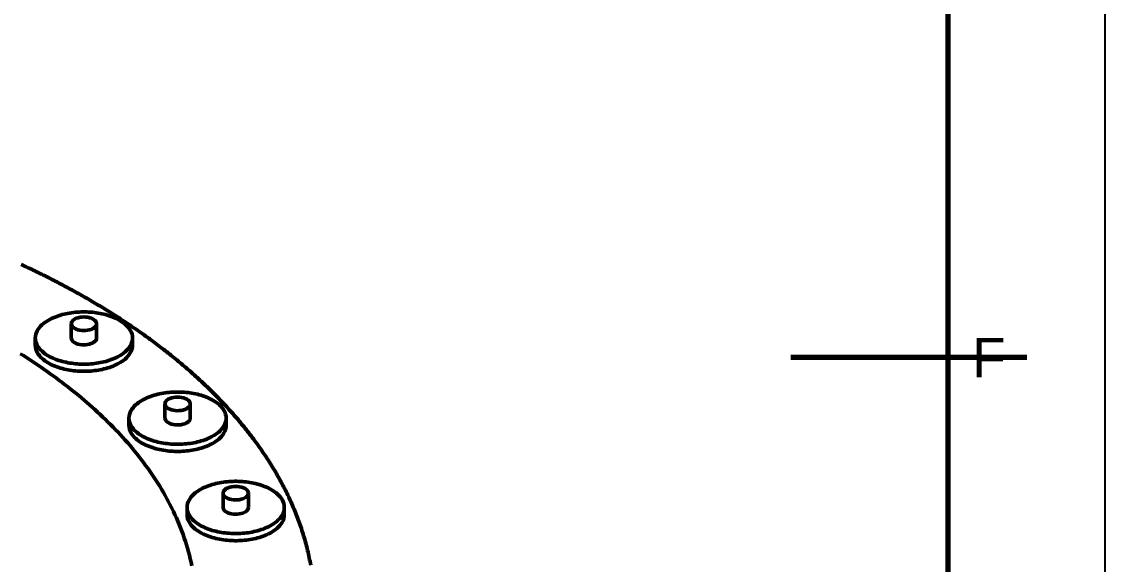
# Model space of a CAD drawing. Header units: millimetres. Extents: x 0 to 841, y 0 to 594.
# Drawn here: x 772.1 to 841, y 283.9 to 318.3 of the extents above; entities that cross this region are included whole.
import ezdxf
from ezdxf.enums import TextEntityAlignment as Align

# ---------------------------------------------------------------- set-up
doc = ezdxf.new("R2010")
doc.units = ezdxf.units.MM
for name, color, linetype, lineweight in [('FINA', 7, 'CONTINUOUS', 25), ('MARCO', 7, 'CONTINUOUS', 70), ('TXT', 7, 'CONTINUOUS', 25), ('VIS', 7, 'CONTINUOUS', 50)]:
    doc.layers.add(name, color=color, linetype=linetype, lineweight=lineweight)
doc.styles.add('STD', font='LiberationSans-Regular.ttf')

msp = doc.modelspace()

# ---------------------------------------------------------------- linework, layer by layer
at = {"layer": 'FINA'}
msp.add_lwpolyline([(0, 0), (841, 0), (841, 594), (0, 594)], close=True, dxfattribs=at)
at = {"layer": 'MARCO'}
msp.add_line((836, 297), (821, 297), dxfattribs=at)
msp.add_lwpolyline([(20, 10), (831, 10), (831, 584), (20, 584)], close=True, dxfattribs=at)
at = {"layer": 'VIS'}
for points in [[(790.487, 283.815), (790.465, 283.933), (790.443, 284.051), (790.42, 284.169), (790.395, 284.287), (790.37, 284.404), (790.344, 284.522), (790.318, 284.639), (790.29, 284.756), (790.261, 284.873), (790.232, 284.989), (790.202, 285.106), (790.171, 285.222), (790.139, 285.338), (790.106, 285.454), (790.073, 285.569), (790.038, 285.684), (790.003, 285.799), (789.967, 285.914), (789.93, 286.028), (789.893, 286.143), (789.854, 286.256), (789.815, 286.37), (789.775, 286.484), (789.734, 286.597), (789.693, 286.709), (789.651, 286.822), (789.608, 286.934), (789.564, 287.046), (789.519, 287.158), (789.474, 287.269), (789.428, 287.38), (789.381, 287.491), (789.334, 287.602), (789.286, 287.712), (789.237, 287.822), (789.187, 287.931), (789.137, 288.04), (789.086, 288.149), (789.034, 288.258), (788.982, 288.366), (788.929, 288.474), (788.875, 288.582), (788.821, 288.689), (788.766, 288.796), (788.71, 288.902), (788.654, 289.009), (788.597, 289.114), (788.54, 289.22), (788.481, 289.325), (788.423, 289.43), (788.363, 289.535), (788.303, 289.639), (788.243, 289.743), (788.181, 289.846), (788.12, 289.949), (788.057, 290.052), (787.994, 290.155), (787.931, 290.257), (787.867, 290.358), (787.802, 290.46), (787.737, 290.561), (787.671, 290.661), (787.605, 290.762), (787.538, 290.862), (787.471, 290.961), (787.403, 291.06), (787.334, 291.159), (787.265, 291.258), (787.196, 291.356), (787.126, 291.454), (787.056, 291.551), (786.985, 291.648), (786.913, 291.745), (786.841, 291.841), (786.769, 291.937), (786.696, 292.033), (786.623, 292.128), (786.549, 292.223), (786.475, 292.318), (786.4, 292.412), (786.325, 292.506), (786.249, 292.599), (786.173, 292.692), (786.097, 292.785), (786.02, 292.878), (785.943, 292.97), (785.865, 293.061), (785.787, 293.153), (785.708, 293.244), (785.629, 293.334), (785.55, 293.425), (785.47, 293.515), (785.39, 293.604), (785.309, 293.693), (785.228, 293.782), (785.147, 293.871), (785.065, 293.959), (784.983, 294.047), (784.901, 294.134), (784.818, 294.221), (784.734, 294.308), (784.651, 294.395), (784.567, 294.481), (784.483, 294.567), (784.398, 294.652), (784.313, 294.737), (784.228, 294.822), (784.142, 294.906), (784.056, 294.99), (783.97, 295.074), (783.883, 295.157), (783.796, 295.24), (783.709, 295.323), (783.622, 295.405), (783.534, 295.487), (783.446, 295.569), (783.357, 295.651), (783.268, 295.732), (783.179, 295.812), (783.09, 295.893), (783, 295.973), (782.91, 296.053), (782.82, 296.132), (782.729, 296.211), (782.638, 296.29), (782.547, 296.368), (782.456, 296.446), (782.364, 296.524), (782.272, 296.602), (782.18, 296.679), (782.088, 296.756), (781.995, 296.832), (781.902, 296.908), (781.809, 296.984), (781.715, 297.06), (781.622, 297.135), (781.528, 297.21), (781.433, 297.285), (781.339, 297.359), (781.244, 297.433), (781.149, 297.507), (781.054, 297.58), (780.959, 297.654), (780.863, 297.726), (780.767, 297.799), (780.671, 297.871), (780.574, 297.943), (780.478, 298.015), (780.381, 298.086), (780.284, 298.157), (780.187, 298.228), (780.09, 298.298), (779.992, 298.368), (779.894, 298.438), (779.796, 298.508), (779.698, 298.577), (779.599, 298.646), (779.501, 298.715), (779.402, 298.783), (779.303, 298.851), (779.203, 298.919), (779.104, 298.987), (779.004, 299.054), (778.904, 299.121), (778.804, 299.188), (778.704, 299.254), (778.604, 299.32), (778.503, 299.386), (778.402, 299.452), (778.302, 299.517), (778.2, 299.582), (778.099, 299.647), (777.998, 299.711), (777.896, 299.776), (777.794, 299.839), (777.692, 299.903), (777.59, 299.967), (777.488, 300.03), (777.385, 300.093), (777.283, 300.155), (777.18, 300.218), (777.077, 300.28), (776.974, 300.341), (776.87, 300.403), (776.767, 300.464), (776.663, 300.525), (776.56, 300.586), (776.456, 300.647), (776.352, 300.707), (776.248, 300.767), (776.143, 300.827), (776.039, 300.886), (775.934, 300.945), (775.829, 301.004), (775.724, 301.063), (775.619, 301.121), (775.514, 301.18), (775.409, 301.238), (775.303, 301.295), (775.198, 301.353), (775.092, 301.41), (774.986, 301.467), (774.88, 301.524), (774.774, 301.58), (774.668, 301.636), (774.561, 301.692), (774.455, 301.748), (774.348, 301.804), (774.242, 301.859), (774.135, 301.914), (774.028, 301.969), (773.92, 302.023), (773.813, 302.078), (773.706, 302.132), (773.598, 302.186), (773.491, 302.239), (773.383, 302.293), (773.275, 302.346), (773.167, 302.399), (773.059, 302.451), (772.951, 302.504), (772.843, 302.556), (772.734, 302.608), (772.626, 302.66), (772.517, 302.711), (772.408, 302.762), (772.299, 302.814), (772.19, 302.864), (772.081, 302.915)], [(779.158, 298.245), (779.15, 298.366), (779.126, 298.484), (779.087, 298.599), (779.035, 298.708), (778.972, 298.812), (778.9, 298.909), (778.82, 298.999), (778.733, 299.084), (778.642, 299.163), (778.545, 299.236), (778.445, 299.305), (778.342, 299.368), (778.236, 299.427), (778.128, 299.481), (778.018, 299.532), (777.906, 299.578), (777.793, 299.621), (777.678, 299.661), (777.563, 299.697), (777.446, 299.73), (777.329, 299.759), (777.211, 299.786), (777.092, 299.81), (776.973, 299.831), (776.853, 299.849), (776.733, 299.865), (776.613, 299.878), (776.492, 299.888), (776.371, 299.896), (776.25, 299.901), (776.129, 299.903), (776.008, 299.903), (775.887, 299.901), (775.766, 299.896), (775.645, 299.888), (775.524, 299.878), (775.404, 299.865), (775.284, 299.849), (775.164, 299.831), (775.045, 299.81), (774.926, 299.786), (774.808, 299.759), (774.691, 299.73), (774.574, 299.697), (774.459, 299.661), (774.344, 299.621), (774.231, 299.578), (774.119, 299.532), (774.009, 299.481), (773.901, 299.427), (773.795, 299.368), (773.692, 299.305), (773.592, 299.236), (773.496, 299.163), (773.404, 299.084), (773.317, 298.999), (773.237, 298.909), (773.165, 298.812), (773.102, 298.708), (773.05, 298.599), (773.011, 298.484), (772.987, 298.366), (772.979, 298.245)], [(776.875, 299.151), (776.843, 299.271), (776.767, 299.368), (776.667, 299.441), (776.555, 299.496), (776.437, 299.536), (776.316, 299.563), (776.193, 299.579), (776.069, 299.584), (775.944, 299.579), (775.821, 299.563), (775.7, 299.536), (775.582, 299.496), (775.47, 299.441), (775.37, 299.368), (775.294, 299.271), (775.263, 299.151)], [(775.263, 299.151), (775.293, 299.035), (775.367, 298.939), (775.464, 298.865), (775.573, 298.81), (775.688, 298.77), (775.806, 298.742), (775.927, 298.725), (776.049, 298.719), (776.17, 298.722), (776.291, 298.736), (776.411, 298.76), (776.527, 298.796), (776.638, 298.845)], [(775.263, 299.151), (775.263, 298.245)], [(776.638, 298.845), (776.696, 298.88), (776.75, 298.921), (776.799, 298.968), (776.838, 299.023), (776.865, 299.085), (776.875, 299.151)], [(776.875, 299.151), (776.875, 298.245)], [(772.979, 298.245), (772.987, 298.124), (773.011, 298.005), (773.051, 297.89), (773.103, 297.78), (773.166, 297.677), (773.239, 297.579), (773.319, 297.488), (773.406, 297.403), (773.498, 297.324), (773.595, 297.251), (773.695, 297.183), (773.799, 297.119), (773.905, 297.06), (774.014, 297.006), (774.124, 296.956), (774.237, 296.909), (774.35, 296.866), (774.465, 296.827), (774.581, 296.791), (774.698, 296.758), (774.816, 296.728), (774.935, 296.702), (775.054, 296.678), (775.173, 296.657), (775.294, 296.639), (775.414, 296.624), (775.535, 296.611), (775.656, 296.601), (775.777, 296.593), (775.899, 296.589), (776.02, 296.586), (776.141, 296.587), (776.263, 296.589), (776.384, 296.595), (776.505, 296.603), (776.626, 296.613), (776.747, 296.627), (776.868, 296.643), (776.988, 296.661), (777.107, 296.683), (777.226, 296.707), (777.345, 296.734), (777.462, 296.764), (777.579, 296.798), (777.695, 296.834), (777.81, 296.875), (777.923, 296.918), (778.035, 296.965), (778.145, 297.017), (778.253, 297.072)], [(772.979, 298.245), (772.979, 297.792)], [(772.979, 297.792), (772.987, 297.67), (773.011, 297.551), (773.051, 297.437), (773.103, 297.327), (773.166, 297.223), (773.239, 297.126), (773.319, 297.035), (773.406, 296.95), (773.498, 296.871), (773.595, 296.798), (773.695, 296.729), (773.799, 296.666), (773.905, 296.607), (774.014, 296.553), (774.124, 296.502), (774.237, 296.456), (774.35, 296.413), (774.465, 296.374), (774.581, 296.338), (774.698, 296.305), (774.816, 296.275), (774.935, 296.249), (775.054, 296.225), (775.173, 296.204), (775.294, 296.186), (775.414, 296.17), (775.535, 296.158), (775.656, 296.148), (775.777, 296.14), (775.899, 296.135), (776.02, 296.133), (776.141, 296.133), (776.263, 296.136), (776.384, 296.141), (776.505, 296.149), (776.626, 296.16), (776.747, 296.173), (776.868, 296.189), (776.988, 296.208), (777.107, 296.229), (777.226, 296.254), (777.345, 296.281), (777.462, 296.311), (777.579, 296.345), (777.695, 296.381), (777.81, 296.421), (777.923, 296.465), (778.035, 296.512), (778.145, 296.563), (778.253, 296.619)], [(775.263, 298.245), (775.293, 298.128), (775.367, 298.032), (775.464, 297.959), (775.573, 297.904), (775.688, 297.864), (775.806, 297.836), (775.927, 297.819), (776.049, 297.812), (776.17, 297.816), (776.291, 297.829), (776.411, 297.853), (776.527, 297.889), (776.638, 297.939)], [(776.638, 297.939), (776.696, 297.974), (776.75, 298.014), (776.799, 298.062), (776.838, 298.116), (776.865, 298.178), (776.875, 298.245)], [(778.253, 297.072), (778.366, 297.136), (778.476, 297.205), (778.581, 297.28), (778.683, 297.361), (778.778, 297.448), (778.867, 297.542), (778.948, 297.643), (779.019, 297.752), (779.077, 297.867), (779.121, 297.989), (779.149, 298.116), (779.158, 298.245)], [(778.253, 296.619), (778.366, 296.682), (778.476, 296.752), (778.581, 296.826), (778.683, 296.907), (778.778, 296.995), (778.867, 297.089), (778.948, 297.19), (779.019, 297.299), (779.077, 297.414), (779.121, 297.536), (779.149, 297.662), (779.158, 297.792)], [(779.158, 298.245), (779.158, 297.792)], [(782.931, 283.784), (782.883, 284.007), (782.832, 284.229), (782.777, 284.451), (782.718, 284.671), (782.656, 284.891), (782.591, 285.109), (782.522, 285.327), (782.45, 285.543), (782.374, 285.759), (782.296, 285.973), (782.214, 286.186), (782.129, 286.398), (782.041, 286.608), (781.95, 286.817), (781.855, 287.025), (781.758, 287.232), (781.659, 287.437), (781.556, 287.641), (781.451, 287.843), (781.343, 288.044), (781.232, 288.244), (781.119, 288.442), (781.003, 288.639), (780.885, 288.834), (780.764, 289.028), (780.641, 289.22), (780.516, 289.411), (780.388, 289.6), (780.258, 289.788), (780.127, 289.974), (779.993, 290.159), (779.857, 290.342), (779.719, 290.524), (779.579, 290.704), (779.437, 290.882), (779.293, 291.06), (779.147, 291.235), (779, 291.41), (778.851, 291.582), (778.7, 291.754), (778.547, 291.923), (778.393, 292.092), (778.238, 292.259), (778.08, 292.424), (777.922, 292.588), (777.762, 292.751), (777.6, 292.912), (777.437, 293.071), (777.272, 293.23), (777.107, 293.386), (776.94, 293.542), (776.771, 293.696), (776.602, 293.849), (776.431, 294), (776.259, 294.15), (776.086, 294.298), (775.911, 294.446), (775.736, 294.592), (775.559, 294.736), (775.382, 294.88), (775.203, 295.022), (775.023, 295.162), (774.843, 295.302), (774.661, 295.44), (774.478, 295.577), (774.295, 295.712), (774.111, 295.847), (773.925, 295.98), (773.739, 296.112), (773.552, 296.243), (773.364, 296.372), (773.175, 296.5), (772.986, 296.628), (772.796, 296.754), (772.605, 296.878), (772.413, 297.002), (772.22, 297.125), (772.027, 297.246)], [(782.931, 283.784), (782.883, 284.007), (782.832, 284.229), (782.777, 284.451), (782.718, 284.671), (782.656, 284.891), (782.591, 285.109), (782.522, 285.327), (782.45, 285.543), (782.374, 285.759), (782.296, 285.973), (782.214, 286.186), (782.129, 286.398), (782.041, 286.608), (781.95, 286.817), (781.855, 287.025), (781.758, 287.232), (781.659, 287.437), (781.556, 287.641), (781.451, 287.843), (781.343, 288.044), (781.232, 288.244), (781.119, 288.442), (781.003, 288.639), (780.885, 288.834), (780.764, 289.028), (780.641, 289.22), (780.516, 289.411), (780.388, 289.6), (780.258, 289.788), (780.127, 289.974), (779.993, 290.159), (779.857, 290.342), (779.719, 290.524), (779.579, 290.704), (779.437, 290.882), (779.293, 291.06), (779.147, 291.235), (779, 291.41), (778.851, 291.582), (778.7, 291.754), (778.547, 291.923), (778.393, 292.092), (778.238, 292.259), (778.08, 292.424), (777.922, 292.588), (777.762, 292.751), (777.6, 292.912), (777.437, 293.071), (777.272, 293.23), (777.107, 293.386), (776.94, 293.542), (776.771, 293.696), (776.602, 293.849), (776.431, 294), (776.259, 294.15), (776.086, 294.298), (775.911, 294.446), (775.736, 294.592), (775.559, 294.736), (775.382, 294.88), (775.203, 295.022), (775.023, 295.162), (774.843, 295.302), (774.661, 295.44), (774.478, 295.577), (774.295, 295.712), (774.111, 295.847), (773.925, 295.98), (773.739, 296.112), (773.552, 296.243), (773.364, 296.372), (773.175, 296.5), (772.986, 296.628), (772.796, 296.754), (772.605, 296.878), (772.413, 297.002), (772.22, 297.125), (772.027, 297.246)], [(785.111, 293.158), (785.103, 293.279), (785.079, 293.397), (785.04, 293.512), (784.989, 293.621), (784.926, 293.725), (784.853, 293.822), (784.773, 293.913), (784.687, 293.997), (784.595, 294.076), (784.499, 294.15), (784.399, 294.218), (784.295, 294.281), (784.19, 294.34), (784.081, 294.394), (783.971, 294.445), (783.86, 294.491), (783.746, 294.534), (783.632, 294.574), (783.516, 294.61), (783.4, 294.643), (783.282, 294.672), (783.164, 294.699), (783.045, 294.723), (782.926, 294.744), (782.806, 294.762), (782.686, 294.778), (782.566, 294.791), (782.445, 294.801), (782.324, 294.809), (782.204, 294.814), (782.082, 294.816), (781.961, 294.816), (781.84, 294.814), (781.719, 294.809), (781.598, 294.801), (781.478, 294.791), (781.357, 294.778), (781.237, 294.762), (781.118, 294.744), (780.998, 294.723), (780.88, 294.699), (780.762, 294.672), (780.644, 294.643), (780.528, 294.61), (780.412, 294.574), (780.298, 294.534), (780.184, 294.491), (780.073, 294.445), (779.962, 294.394), (779.854, 294.34), (779.748, 294.281), (779.645, 294.218), (779.545, 294.15), (779.449, 294.076), (779.357, 293.997), (779.271, 293.913), (779.191, 293.822), (779.118, 293.725), (779.055, 293.621), (779.003, 293.512), (778.965, 293.397), (778.941, 293.279), (778.932, 293.158)], [(782.828, 294.065), (782.797, 294.184), (782.72, 294.281), (782.62, 294.355), (782.509, 294.409), (782.391, 294.449), (782.269, 294.476), (782.146, 294.492), (782.022, 294.497), (781.898, 294.492), (781.774, 294.476), (781.653, 294.449), (781.535, 294.409), (781.424, 294.355), (781.324, 294.281), (781.247, 294.184), (781.216, 294.065)], [(781.216, 294.065), (781.246, 293.948), (781.32, 293.852), (781.417, 293.778), (781.526, 293.723), (781.641, 293.683), (781.76, 293.655), (781.88, 293.639), (782.002, 293.632), (782.124, 293.635), (782.245, 293.649), (782.364, 293.673), (782.481, 293.709), (782.592, 293.759)], [(781.216, 294.065), (781.216, 293.158)], [(782.592, 293.759), (782.65, 293.793), (782.704, 293.834), (782.752, 293.881), (782.791, 293.936), (782.818, 293.998), (782.828, 294.065)], [(782.828, 294.065), (782.828, 293.158)], [(778.932, 293.158), (778.941, 293.037), (778.965, 292.918), (779.004, 292.803), (779.056, 292.693), (779.119, 292.59), (779.192, 292.492), (779.272, 292.401), (779.359, 292.316), (779.452, 292.237), (779.548, 292.164), (779.649, 292.096), (779.752, 292.032), (779.859, 291.974), (779.967, 291.919), (780.078, 291.869), (780.19, 291.822), (780.304, 291.779), (780.419, 291.74), (780.535, 291.704), (780.652, 291.671), (780.769, 291.642), (780.888, 291.615), (781.007, 291.591), (781.127, 291.57), (781.247, 291.552), (781.367, 291.537), (781.488, 291.524), (781.609, 291.514), (781.73, 291.507), (781.852, 291.502), (781.973, 291.499), (782.095, 291.5), (782.216, 291.502), (782.338, 291.508), (782.459, 291.516), (782.58, 291.526), (782.701, 291.54), (782.821, 291.556), (782.941, 291.574), (783.061, 291.596), (783.18, 291.62), (783.298, 291.647), (783.416, 291.678), (783.532, 291.711), (783.648, 291.748), (783.763, 291.788), (783.876, 291.831), (783.988, 291.878), (784.098, 291.93), (784.207, 291.985)], [(778.932, 293.158), (778.932, 292.705)], [(781.216, 293.158), (781.246, 293.041), (781.32, 292.945), (781.417, 292.872), (781.526, 292.817), (781.641, 292.777), (781.76, 292.749), (781.88, 292.732), (782.002, 292.725), (782.124, 292.729), (782.245, 292.742), (782.364, 292.766), (782.481, 292.802), (782.592, 292.852)], [(782.592, 292.852), (782.65, 292.887), (782.704, 292.927), (782.752, 292.975), (782.791, 293.029), (782.818, 293.091), (782.828, 293.158)], [(784.207, 291.985), (784.319, 292.049), (784.429, 292.118), (784.535, 292.193), (784.636, 292.274), (784.732, 292.361), (784.821, 292.455), (784.901, 292.556), (784.972, 292.665), (785.03, 292.781), (785.075, 292.902), (785.102, 293.029), (785.111, 293.158)], [(785.111, 293.158), (785.111, 292.705)], [(778.932, 292.705), (778.941, 292.583), (778.965, 292.465), (779.004, 292.35), (779.056, 292.24), (779.119, 292.136), (779.192, 292.039), (779.272, 291.948), (779.359, 291.863), (779.452, 291.784), (779.548, 291.711), (779.649, 291.642), (779.752, 291.579), (779.859, 291.52), (779.967, 291.466), (780.078, 291.415), (780.19, 291.369), (780.304, 291.326), (780.419, 291.287), (780.535, 291.251), (780.652, 291.218), (780.769, 291.188), (780.888, 291.162), (781.007, 291.138), (781.127, 291.117), (781.247, 291.099), (781.367, 291.083), (781.488, 291.071), (781.609, 291.061), (781.73, 291.053), (781.852, 291.048), (781.973, 291.046), (782.095, 291.046), (782.216, 291.049), (782.338, 291.055), (782.459, 291.062), (782.58, 291.073), (782.701, 291.086), (782.821, 291.102), (782.941, 291.121), (783.061, 291.142), (783.18, 291.167), (783.298, 291.194), (783.416, 291.224), (783.532, 291.258), (783.648, 291.294), (783.763, 291.334), (783.876, 291.378), (783.988, 291.425), (784.098, 291.476), (784.207, 291.532)], [(784.207, 291.532), (784.319, 291.596), (784.429, 291.665), (784.535, 291.739), (784.636, 291.82), (784.732, 291.908), (784.821, 292.002), (784.901, 292.103), (784.972, 292.212), (785.03, 292.327), (785.075, 292.449), (785.102, 292.575), (785.111, 292.705)], [(788.807, 287.487), (788.799, 287.608), (788.775, 287.727), (788.736, 287.841), (788.684, 287.951), (788.621, 288.054), (788.549, 288.151), (788.469, 288.242), (788.383, 288.327), (788.291, 288.406), (788.194, 288.479), (788.094, 288.547), (787.991, 288.61), (787.885, 288.669), (787.777, 288.724), (787.667, 288.774), (787.555, 288.821), (787.442, 288.864), (787.328, 288.903), (787.212, 288.939), (787.095, 288.972), (786.978, 289.002), (786.86, 289.029), (786.741, 289.052), (786.622, 289.073), (786.502, 289.092), (786.382, 289.107), (786.262, 289.12), (786.141, 289.13), (786.02, 289.138), (785.899, 289.143), (785.778, 289.146), (785.657, 289.146), (785.536, 289.143), (785.415, 289.138), (785.294, 289.13), (785.174, 289.12), (785.053, 289.107), (784.933, 289.092), (784.813, 289.073), (784.694, 289.052), (784.575, 289.029), (784.457, 289.002), (784.34, 288.972), (784.223, 288.939), (784.108, 288.903), (783.993, 288.864), (783.88, 288.821), (783.768, 288.774), (783.658, 288.724), (783.55, 288.669), (783.444, 288.61), (783.341, 288.547), (783.241, 288.479), (783.145, 288.406), (783.053, 288.327), (782.966, 288.242), (782.886, 288.151), (782.814, 288.054), (782.751, 287.951), (782.699, 287.841), (782.66, 287.727), (782.636, 287.608), (782.628, 287.487)], [(786.524, 288.394), (786.493, 288.513), (786.416, 288.61), (786.316, 288.684), (786.204, 288.739), (786.087, 288.779), (785.965, 288.806), (785.842, 288.821), (785.718, 288.827), (785.593, 288.821), (785.47, 288.806), (785.349, 288.779), (785.231, 288.739), (785.119, 288.684), (785.02, 288.61), (784.943, 288.513), (784.912, 288.394)], [(784.912, 288.394), (784.942, 288.277), (785.016, 288.181), (785.113, 288.108), (785.222, 288.053), (785.337, 288.013), (785.455, 287.985), (785.576, 287.968), (785.698, 287.961), (785.819, 287.965), (785.941, 287.978), (786.06, 288.002), (786.176, 288.038), (786.288, 288.088)], [(784.912, 288.394), (784.912, 287.487)], [(786.288, 288.088), (786.346, 288.123), (786.4, 288.163), (786.448, 288.211), (786.487, 288.265), (786.514, 288.327), (786.524, 288.394)], [(786.524, 288.394), (786.524, 287.487)], [(782.628, 287.487), (782.636, 287.366), (782.661, 287.247), (782.7, 287.132), (782.752, 287.023), (782.815, 286.919), (782.888, 286.822), (782.968, 286.731), (783.055, 286.646), (783.147, 286.567), (783.244, 286.493), (783.345, 286.425), (783.448, 286.362), (783.554, 286.303), (783.663, 286.248), (783.774, 286.198), (783.886, 286.152), (783.999, 286.109), (784.114, 286.069), (784.23, 286.033), (784.347, 286.001), (784.465, 285.971), (784.584, 285.944), (784.703, 285.921), (784.823, 285.9), (784.943, 285.882), (785.063, 285.866), (785.184, 285.853), (785.305, 285.843), (785.426, 285.836), (785.548, 285.831), (785.669, 285.829), (785.791, 285.829), (785.912, 285.832), (786.033, 285.837), (786.155, 285.845), (786.276, 285.856), (786.396, 285.869), (786.517, 285.885), (786.637, 285.904), (786.756, 285.925), (786.875, 285.949), (786.994, 285.977), (787.111, 286.007), (787.228, 286.04), (787.344, 286.077), (787.459, 286.117), (787.572, 286.161), (787.684, 286.208), (787.794, 286.259), (787.902, 286.314)], [(782.628, 287.487), (782.628, 287.034)], [(784.912, 287.487), (784.942, 287.37), (785.016, 287.274), (785.113, 287.201), (785.222, 287.146), (785.337, 287.106), (785.455, 287.078), (785.576, 287.061), (785.698, 287.055), (785.819, 287.058), (785.941, 287.071), (786.06, 287.096), (786.176, 287.131), (786.288, 287.181)], [(786.288, 287.181), (786.346, 287.216), (786.4, 287.257), (786.448, 287.304), (786.487, 287.359), (786.514, 287.421), (786.524, 287.487)], [(787.902, 286.314), (788.015, 286.378), (788.125, 286.447), (788.23, 286.522), (788.332, 286.603), (788.427, 286.69), (788.516, 286.785), (788.597, 286.886), (788.668, 286.994), (788.726, 287.11), (788.77, 287.232), (788.798, 287.358), (788.807, 287.487)], [(788.807, 287.487), (788.807, 287.034)], [(782.628, 287.034), (782.636, 286.913), (782.661, 286.794), (782.7, 286.679), (782.752, 286.569), (782.815, 286.466), (782.888, 286.368), (782.968, 286.277), (783.055, 286.193), (783.147, 286.114), (783.244, 286.04), (783.345, 285.972), (783.448, 285.908), (783.554, 285.85), (783.663, 285.795), (783.774, 285.745), (783.886, 285.698), (783.999, 285.655), (784.114, 285.616), (784.23, 285.58), (784.347, 285.547), (784.465, 285.518), (784.584, 285.491), (784.703, 285.467), (784.823, 285.446), (784.943, 285.428), (785.063, 285.413), (785.184, 285.4), (785.305, 285.39), (785.426, 285.383), (785.548, 285.378), (785.669, 285.375), (785.791, 285.376), (785.912, 285.378), (786.033, 285.384), (786.155, 285.392), (786.276, 285.402), (786.396, 285.416), (786.517, 285.432), (786.637, 285.45), (786.756, 285.472), (786.875, 285.496), (786.994, 285.523), (787.111, 285.554), (787.228, 285.587), (787.344, 285.624), (787.459, 285.664), (787.572, 285.707), (787.684, 285.755), (787.794, 285.806), (787.902, 285.861)], [(787.902, 285.861), (788.015, 285.925), (788.125, 285.994), (788.23, 286.069), (788.332, 286.15), (788.427, 286.237), (788.516, 286.331), (788.597, 286.433), (788.668, 286.541), (788.726, 286.657), (788.77, 286.778), (788.798, 286.905), (788.807, 287.034)]]:
    msp.add_lwpolyline(points, dxfattribs=at)

# ---------------------------------------------------------------- texts
at = {"layer": 'TXT', "style": 'STD'}
msp.add_text('F', height=2.5, dxfattribs=at).set_placement((833.6, 297), align=Align.MIDDLE_CENTER)

doc.saveas('drawing.dxf')
